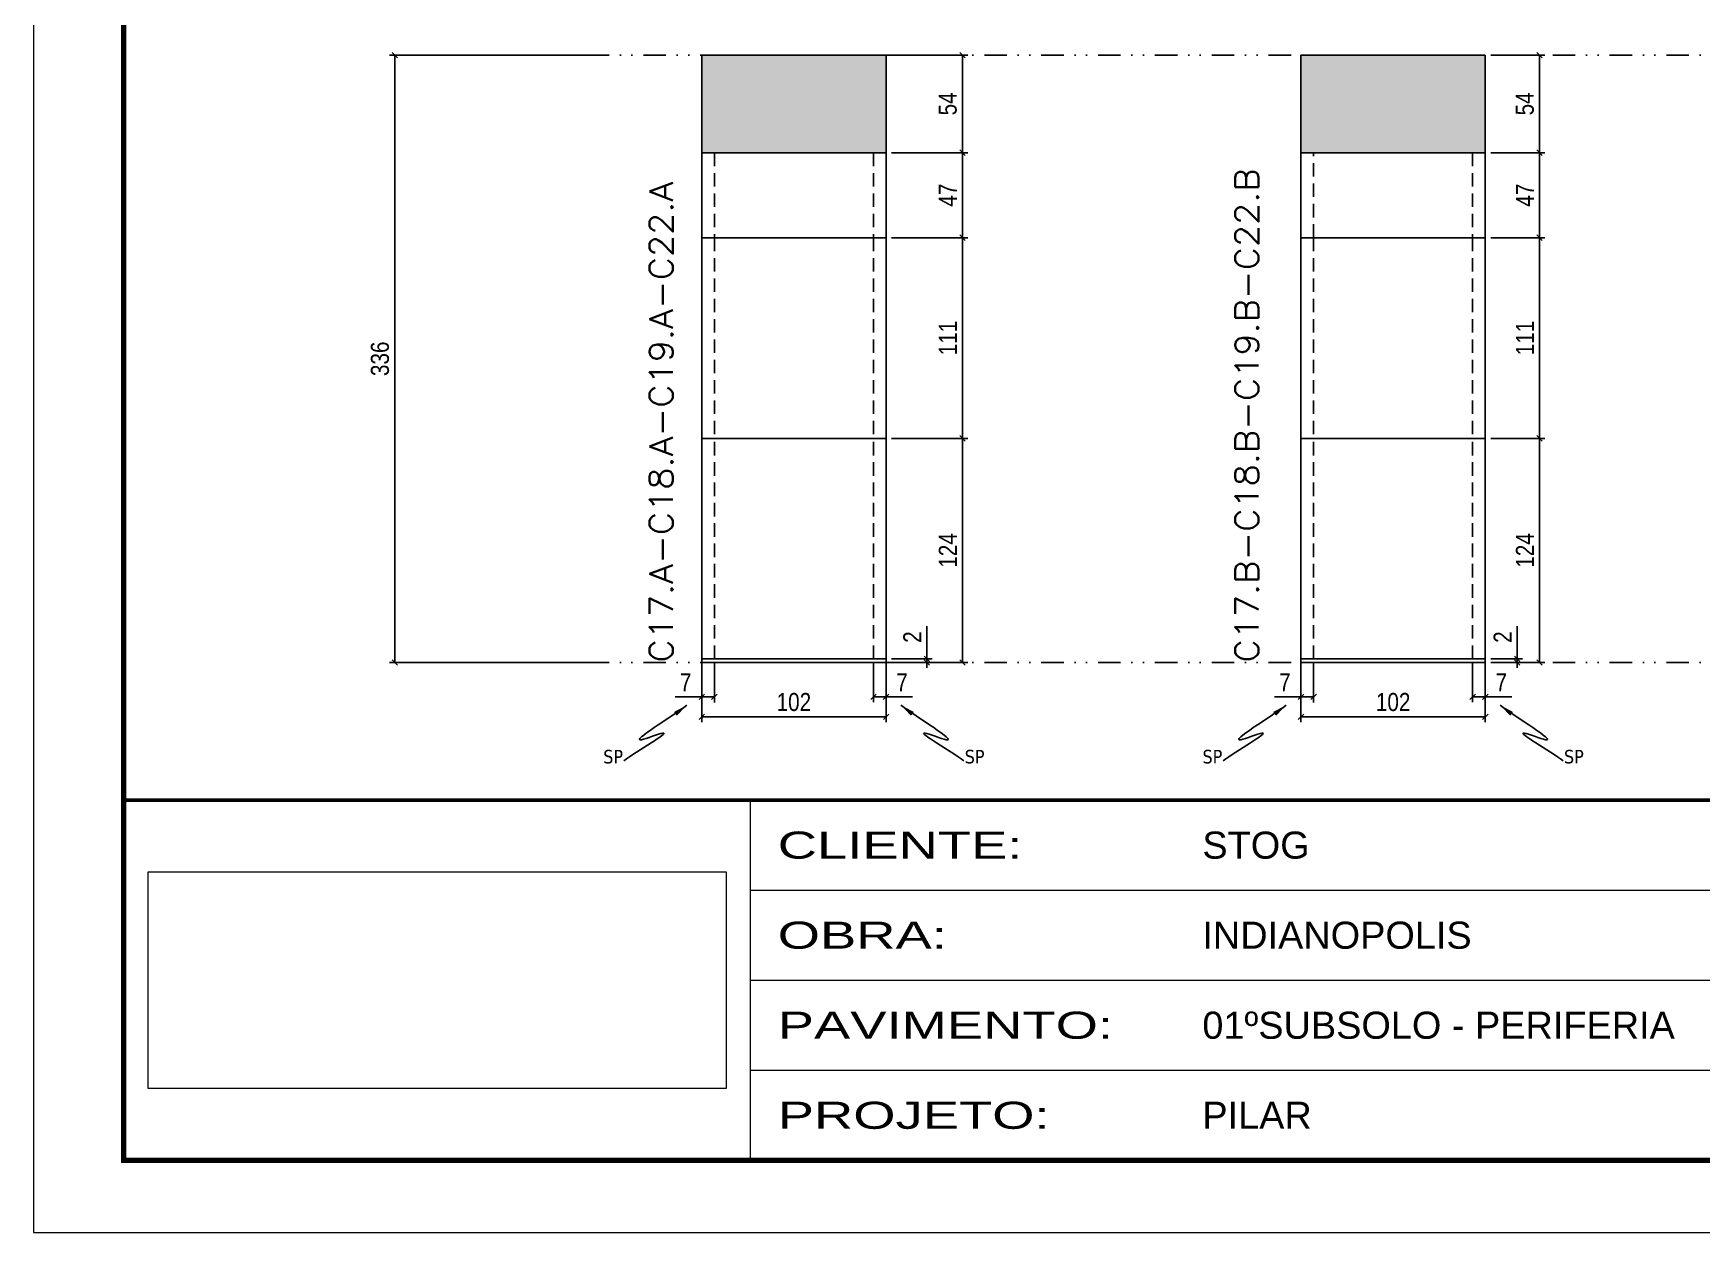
# Model space of a CAD drawing. Extents: x 71 to 6311, y -2991 to 2643.
# Drawn here: x 4826 to 5750, y -691 to -28 of the extents above; entities that cross this region are included whole.
import ezdxf
from ezdxf.enums import TextEntityAlignment as Align

# ---------------------------------------------------------------- set-up
doc = ezdxf.new("R2010")
doc.units = 0
for name, pattern in [('CONTINUO', [0]), ('DIVIDE2', [0.625, 0.25, -0.125, 0, -0.125, 0, -0.125]), ('HIDDEN', [0.375, 0.25, -0.125])]:
    doc.linetypes.add(name, pattern=pattern)
for name, color, linetype in [('00 - FELIPE', 2, 'Continuous'), ('COTA', 241, 'Continuous'), ('Nível', 160, 'Continuous'), ('Painéis', 200, 'Continuous'), ('SARR_2.2x7', 40, 'Continuous'), ('TEXTO', 3, 'Continuous')]:
    doc.layers.add(name, color=color, linetype=linetype)
doc.layers.add('Folhas', color=255, linetype='Continuous', lineweight=9)
doc.layers.add('Texto Seção', color=7, linetype='Continuous', lineweight=15)
doc.styles.add('ARIAL', font='arial.ttf')
doc.styles.add('COTA TECNICA', font='techl___.ttf', dxfattribs={"height": 10})
doc.styles.add('REGUA-120', font='ROMANS.shx', dxfattribs={"height": 15})
doc.styles.get("Standard").update_dxf_attribs({"font": 'arial.ttf'})
doc.styles.add('Tecnologia', font='')
doc.styles.get('Tecnologia').set_extended_font_data('Forgotten Futurist')
doc.dimstyles.new('PAINEL', dxfattribs={"dimtxt": 10, "dimasz": 3, "dimexe": 3, "dimexo": 3, "dimgap": 3, "dimtad": 1, "dimdec": 1, "dimzin": 12, "dimdsep": 46, "dimtxsty": 'COTA TECNICA', "dimblk1": 'OBLIQUE', "dimblk2": 'OBLIQUE', "dimsah": 1, "dimcen": 0.9, "dimclrd": 4, "dimclre": 4, "dimclrt": 240, "dimadec": 1, "dimazin": 3, "dimtfac": 1, "dimtdec": 1, "dimtmove": 0, "dimatfit": 3, "dimfxl": 1, "dimtolj": 1, "dimtzin": 12, "dimarcsym": 0})
doc.dimstyles.new('PAINEL-NOVA', dxfattribs={"dimtxt": 10, "dimasz": 3, "dimexe": 3, "dimexo": 3, "dimgap": 3, "dimtad": 1, "dimdec": 1, "dimzin": 12, "dimdsep": 46, "dimtxsty": 'COTA TECNICA', "dimblk1": 'OBLIQUE', "dimblk2": 'OBLIQUE', "dimsah": 1, "dimcen": 0.9, "dimclrd": 4, "dimclre": 4, "dimclrt": 240, "dimadec": 1, "dimazin": 3, "dimtfac": 1, "dimtdec": 1, "dimtix": 1, "dimtmove": 0, "dimatfit": 3, "dimfxl": 1, "dimtolj": 1, "dimtzin": 12, "dimarcsym": 0})
doc.dimstyles.get("Standard").update_dxf_attribs({"dimtxt": 0.18, "dimasz": 0.18, "dimexe": 0.18, "dimexo": 0.0625, "dimgap": 0.09, "dimtad": 0, "dimtih": 1, "dimtoh": 1, "dimdec": 4, "dimzin": 0, "dimdsep": 46, "dimtxsty": 'Standard', "dimcen": 0.09, "dimadec": 0, "dimazin": 0, "dimtfac": 1, "dimtdec": 4, "dimtofl": 0, "dimtmove": 0, "dimatfit": 3, "dimfxl": 1, "dimtolj": 1, "dimtzin": 0, "dimarcsym": 0})
picture_1 = doc.add_image_def('image1.jpg', size_in_pixel=(1600, 599))

# ---------------------------------------------------------------- blocks, each defined once
blk = doc.blocks.new('9999999999')
at = {"color": 30, "linetype": 'CONTINUO'}
for p, q in [((396.92, 40), (396.92, 239.24)), ((396.92, 189.43), (1455.46, 189.43)), ((396.92, 139.62), (1455.46, 139.62)), ((396.92, 89.81), (1330.41, 89.81))]:
    blk.add_line(p, q, dxfattribs=at)
at = {"color": 30, "linetype": 'CONTINUO', "const_width": 2}
blk.add_lwpolyline([(1455.46, 97.01), (1455.46, 239.24), (50, 239.24), (50, 40), (1396.18, 40)], dxfattribs=at)
at = {"layer": 'Folhas'}
blk.add_lwpolyline([(0, 0), (1485, 0), (1485, 1050), (0, 1050)], close=True, dxfattribs=at)
at = {"layer": 'Folhas', "color": 30, "const_width": 3}
blk.add_lwpolyline([(1396.18, 1010), (50, 1010), (50, 40), (1396.18, 40)], dxfattribs=at)
at = {"layer": 'TEXTO', "color": 7, "style": 'Tecnologia', "width": 1.5}
for s, p in [('CLIENTE:', (411.92, 214.34)), ('OBRA:', (411.92, 164.53)), ('PAVIMENTO:', (411.92, 114.72)), ('PROJETO:', (411.92, 64.91))]:
    blk.add_text(s, height=15, dxfattribs=at).set_placement(p, align=Align.MIDDLE_LEFT)
at = {"layer": 'TEXTO', "color": 7, "linetype": 'Continuous', "ltscale": 5, "style": 'ARIAL'}
for s, p in [('STOG', (646.92, 214.34)), ('INDIANOPOLIS', (646.92, 164.53)), ('01ºSUBSOLO - PERIFERIA', (646.92, 114.72)), ('PILAR', (646.92, 64.91))]:
    blk.add_text(s, height=15, dxfattribs=at).set_placement(p, align=Align.MIDDLE_LEFT)
image = blk.add_image(picture_1, insert=(63.46, 79.72), size_in_units=(320, 119.8))
image.dxf.flags = 7
blk = doc.blocks.new('_Oblique')
at = {"color": 0, "linetype": 'ByBlock', "lineweight": -2}
blk.add_line((-0.5, -0.5), (0.5, 0.5), dxfattribs=at)
blk = doc.blocks.new('*D192')
at = {"layer": 'COTA', "color": 4, "linetype": 'Continuous', "lineweight": -2, "ltscale": 30, "transparency": 16777216}
for p, q in [((5139.07, -40.16), (5023.53, -40.16)), ((5026.53, -376.16), (5026.53, -40.16)), ((5139.07, -376.16), (5023.53, -376.16))]:
    blk.add_line(p, q, dxfattribs=at)
at = {"layer": 'Defpoints', "color": 0, "linetype": 'Continuous', "ltscale": 30, "transparency": 16777216}
for p in [(5026.53, -40.16), (5142.07, -40.16), (5142.07, -376.16)]:
    blk.add_point(p, dxfattribs=at)
at = {"layer": 'COTA', "color": 4, "linetype": 'Continuous', "lineweight": -2, "ltscale": 30, "transparency": 16777216, "xscale": 3, "yscale": 3, "zscale": 3}
for p, rotation in [((5026.53, -40.16), 90), ((5026.53, -376.16), 270)]:
    blk.add_blockref('_Oblique', p, dxfattribs=dict(at, rotation=rotation))
at = {"layer": 'COTA', "color": 240, "linetype": 'Continuous', "ltscale": 30, "transparency": 16777216, "insert": (5018.31, -208.16), "char_height": 10, "attachment_point": 5, "rotation": 90, "style": 'COTA TECNICA'}
blk.add_mtext('\\A1;336', dxfattribs=at)
blk = doc.blocks.new('*D197')
at = {"layer": 'COTA', "color": 4, "linetype": 'Continuous', "lineweight": -2, "ltscale": 30, "transparency": 16777216}
for p, q in [((5320.86, -374.16), (5320.86, -356.05)), ((5301.34, -374.16), (5323.86, -374.16)), ((5301.34, -376.16), (5323.86, -376.16)), ((5320.86, -376.16), (5320.86, -374.16)), ((5320.86, -376.16), (5320.86, -379.16))]:
    blk.add_line(p, q, dxfattribs=at)
at = {"layer": 'Defpoints', "color": 0, "linetype": 'Continuous', "ltscale": 30, "transparency": 16777216}
for p in [(5298.34, -374.16), (5298.34, -376.16), (5320.86, -374.16)]:
    blk.add_point(p, dxfattribs=at)
at = {"layer": 'COTA', "color": 4, "linetype": 'Continuous', "lineweight": -2, "ltscale": 30, "transparency": 16777216, "xscale": 3, "yscale": 3, "zscale": 3}
for p, rotation in [((5320.86, -374.16), 270), ((5320.86, -376.16), 90)]:
    blk.add_blockref('_Oblique', p, dxfattribs=dict(at, rotation=rotation))
at = {"layer": 'COTA', "color": 240, "linetype": 'Continuous', "ltscale": 30, "transparency": 16777216, "insert": (5312.86, -362.1), "char_height": 10, "attachment_point": 5, "rotation": 90, "style": 'COTA TECNICA'}
blk.add_mtext('\\A1;2', dxfattribs=at)
blk = doc.blocks.new('*D198')
at = {"layer": 'COTA', "color": 4, "linetype": 'Continuous', "lineweight": -2, "ltscale": 30, "transparency": 16777216}
for p, q in [((5301.34, -141.16), (5343.6, -141.16)), ((5340.6, -252.16), (5340.6, -141.16)), ((5301.34, -252.16), (5343.6, -252.16))]:
    blk.add_line(p, q, dxfattribs=at)
at = {"layer": 'Defpoints', "color": 0, "linetype": 'Continuous', "ltscale": 30, "transparency": 16777216}
for p in [(5298.34, -141.16), (5340.6, -141.16), (5298.34, -252.16)]:
    blk.add_point(p, dxfattribs=at)
at = {"layer": 'COTA', "color": 4, "linetype": 'Continuous', "lineweight": -2, "ltscale": 30, "transparency": 16777216, "xscale": 3, "yscale": 3, "zscale": 3}
for p, rotation in [((5340.6, -141.16), 90), ((5340.6, -252.16), 270)]:
    blk.add_blockref('_Oblique', p, dxfattribs=dict(at, rotation=rotation))
at = {"layer": 'COTA', "color": 240, "linetype": 'Continuous', "ltscale": 30, "transparency": 16777216, "insert": (5332.54, -196.66), "char_height": 10, "attachment_point": 5, "rotation": 90, "style": 'COTA TECNICA'}
blk.add_mtext('\\A1;111', dxfattribs=at)
blk = doc.blocks.new('*D199')
at = {"layer": 'COTA', "color": 4, "linetype": 'Continuous', "lineweight": -2, "ltscale": 30, "transparency": 16777216}
for p, q in [((5301.34, -94.16), (5343.6, -94.16)), ((5340.6, -141.16), (5340.6, -94.16)), ((5301.34, -141.16), (5343.6, -141.16))]:
    blk.add_line(p, q, dxfattribs=at)
at = {"layer": 'Defpoints', "color": 0, "linetype": 'Continuous', "ltscale": 30, "transparency": 16777216}
for p in [(5298.34, -94.16), (5340.6, -94.16), (5298.34, -141.16)]:
    blk.add_point(p, dxfattribs=at)
at = {"layer": 'COTA', "color": 4, "linetype": 'Continuous', "lineweight": -2, "ltscale": 30, "transparency": 16777216, "xscale": 3, "yscale": 3, "zscale": 3}
for p, rotation in [((5340.6, -94.16), 90), ((5340.6, -141.16), 270)]:
    blk.add_blockref('_Oblique', p, dxfattribs=dict(at, rotation=rotation))
at = {"layer": 'COTA', "color": 240, "linetype": 'Continuous', "ltscale": 30, "transparency": 16777216, "insert": (5332.53, -117.66), "char_height": 10, "attachment_point": 5, "rotation": 90, "style": 'COTA TECNICA'}
blk.add_mtext('\\A1;47', dxfattribs=at)
blk = doc.blocks.new('*D200')
at = {"layer": 'COTA', "color": 4, "linetype": 'Continuous', "lineweight": -2, "ltscale": 30, "transparency": 16777216}
for p, q in [((5301.34, -40.16), (5343.6, -40.16)), ((5340.6, -94.16), (5340.6, -40.16)), ((5301.34, -94.16), (5343.6, -94.16))]:
    blk.add_line(p, q, dxfattribs=at)
at = {"layer": 'Defpoints', "color": 0, "linetype": 'Continuous', "ltscale": 30, "transparency": 16777216}
for p in [(5298.34, -40.16), (5340.6, -40.16), (5298.34, -94.16)]:
    blk.add_point(p, dxfattribs=at)
at = {"layer": 'COTA', "color": 4, "linetype": 'Continuous', "lineweight": -2, "ltscale": 30, "transparency": 16777216, "xscale": 3, "yscale": 3, "zscale": 3}
for p, rotation in [((5340.6, -40.16), 90), ((5340.6, -94.16), 270)]:
    blk.add_blockref('_Oblique', p, dxfattribs=dict(at, rotation=rotation))
at = {"layer": 'COTA', "color": 240, "linetype": 'Continuous', "ltscale": 30, "transparency": 16777216, "insert": (5332.49, -67.16), "char_height": 10, "attachment_point": 5, "rotation": 90, "style": 'COTA TECNICA'}
blk.add_mtext('\\A1;54', dxfattribs=at)
blk = doc.blocks.new('*D201')
at = {"layer": 'COTA', "color": 4, "linetype": 'Continuous', "lineweight": -2, "ltscale": 30, "transparency": 16777216}
for p, q in [((5301.34, -252.16), (5343.6, -252.16)), ((5340.6, -376.16), (5340.6, -252.16)), ((5301.34, -376.16), (5343.6, -376.16))]:
    blk.add_line(p, q, dxfattribs=at)
at = {"layer": 'Defpoints', "color": 0, "linetype": 'Continuous', "ltscale": 30, "transparency": 16777216}
for p in [(5298.34, -252.16), (5340.6, -252.16), (5298.34, -376.16)]:
    blk.add_point(p, dxfattribs=at)
at = {"layer": 'COTA', "color": 4, "linetype": 'Continuous', "lineweight": -2, "ltscale": 30, "transparency": 16777216, "xscale": 3, "yscale": 3, "zscale": 3}
for p, rotation in [((5340.6, -252.16), 90), ((5340.6, -376.16), 270)]:
    blk.add_blockref('_Oblique', p, dxfattribs=dict(at, rotation=rotation))
at = {"layer": 'COTA', "color": 240, "linetype": 'Continuous', "ltscale": 30, "transparency": 16777216, "insert": (5332.53, -314.16), "char_height": 10, "attachment_point": 5, "rotation": 90, "style": 'COTA TECNICA'}
blk.add_mtext('\\A1;124', dxfattribs=at)
blk = doc.blocks.new('*D202')
at = {"layer": 'COTA', "color": 4, "linetype": 'Continuous', "lineweight": -2, "ltscale": 30, "transparency": 16777216}
for p, q in [((5196.34, -379.16), (5196.34, -409.16)), ((5298.34, -379.16), (5298.34, -409.16)), ((5196.34, -406.16), (5298.34, -406.16))]:
    blk.add_line(p, q, dxfattribs=at)
at = {"layer": 'Defpoints', "color": 0, "linetype": 'Continuous', "ltscale": 30, "transparency": 16777216}
for p in [(5196.34, -376.16), (5298.34, -376.16), (5298.34, -406.16)]:
    blk.add_point(p, dxfattribs=at)
at = {"layer": 'COTA', "color": 4, "linetype": 'Continuous', "lineweight": -2, "ltscale": 30, "transparency": 16777216, "xscale": 3, "yscale": 3, "zscale": 3, "rotation": 180}
blk.add_blockref('_Oblique', (5196.34, -406.16), dxfattribs=at)
at = {"layer": 'COTA', "color": 4, "linetype": 'Continuous', "lineweight": -2, "ltscale": 30, "transparency": 16777216, "xscale": 3, "yscale": 3, "zscale": 3}
blk.add_blockref('_Oblique', (5298.34, -406.16), dxfattribs=at)
at = {"layer": 'COTA', "color": 240, "linetype": 'Continuous', "ltscale": 30, "transparency": 16777216, "insert": (5247.34, -398.05), "char_height": 10, "attachment_point": 5, "style": 'COTA TECNICA'}
blk.add_mtext('\\A1;102', dxfattribs=at)
blk = doc.blocks.new('*D149')
at = {"layer": 'COTA', "color": 4, "linetype": 'ByBlock', "lineweight": -2, "transparency": 16777216}
for p, q in [((4967.62, 7361.82), (4967.62, 7339.8)), ((4974.62, 7361.82), (4974.62, 7339.8)), ((4967.62, 7342.8), (4952.89, 7342.8)), ((4974.62, 7342.8), (4967.62, 7342.8))]:
    blk.add_line(p, q, dxfattribs=at)
at = {"layer": 'Defpoints', "color": 0, "linetype": 'ByBlock', "transparency": 16777216}
for p in [(4967.62, 7364.82), (4974.62, 7364.82), (4967.62, 7342.8)]:
    blk.add_point(p, dxfattribs=at)
at = {"layer": 'COTA', "color": 4, "linetype": 'ByBlock', "lineweight": -2, "transparency": 16777216, "xscale": 3, "yscale": 3, "zscale": 3, "rotation": 180}
blk.add_blockref('_Oblique', (4967.62, 7342.8), dxfattribs=at)
at = {"layer": 'COTA', "color": 4, "linetype": 'ByBlock', "lineweight": -2, "transparency": 16777216, "xscale": 3, "yscale": 3, "zscale": 3}
blk.add_blockref('_Oblique', (4974.62, 7342.8), dxfattribs=at)
at = {"layer": 'COTA', "color": 240, "linetype": 'ByBlock', "transparency": 16777216, "insert": (4958.75, 7350.87), "char_height": 10, "attachment_point": 5, "style": 'COTA TECNICA'}
blk.add_mtext('\\A1;7', dxfattribs=at)
blk = doc.blocks.new('*D151')
at = {"layer": 'COTA', "color": 4, "linetype": 'ByBlock', "lineweight": -2, "transparency": 16777216}
for p, q in [((131596.05, 29930.75), (131596.05, 29908.67)), ((131603.05, 29930.68), (131603.05, 29908.67)), ((131596.05, 29911.67), (131603.05, 29911.67)), ((131603.05, 29911.67), (131617.78, 29911.67))]:
    blk.add_line(p, q, dxfattribs=at)
at = {"layer": 'Defpoints', "color": 0, "linetype": 'ByBlock', "transparency": 16777216}
for p in [(131596.05, 29933.75), (131603.05, 29933.68), (131603.05, 29911.67)]:
    blk.add_point(p, dxfattribs=at)
at = {"layer": 'COTA', "color": 4, "linetype": 'ByBlock', "lineweight": -2, "transparency": 16777216, "xscale": 3, "yscale": 3, "zscale": 3, "rotation": 180}
blk.add_blockref('_Oblique', (131596.05, 29911.67), dxfattribs=at)
at = {"layer": 'COTA', "color": 4, "linetype": 'ByBlock', "lineweight": -2, "transparency": 16777216, "xscale": 3, "yscale": 3, "zscale": 3}
blk.add_blockref('_Oblique', (131603.05, 29911.67), dxfattribs=at)
at = {"layer": 'COTA', "color": 240, "linetype": 'ByBlock', "transparency": 16777216, "insert": (131611.91, 29919.74), "char_height": 10, "attachment_point": 5, "style": 'COTA TECNICA'}
blk.add_mtext('\\A1;7', dxfattribs=at)
blk = doc.blocks.new('*D203')
at = {"layer": 'COTA', "color": 4, "linetype": 'Continuous', "lineweight": -2, "ltscale": 30, "transparency": 16777216}
for p, q in [((5647.56, -374.16), (5647.56, -356.05)), ((5632.96, -374.16), (5650.56, -374.16)), ((5632.96, -376.16), (5650.56, -376.16)), ((5647.56, -376.16), (5647.56, -374.16)), ((5647.56, -376.16), (5647.56, -379.16))]:
    blk.add_line(p, q, dxfattribs=at)
at = {"layer": 'Defpoints', "color": 0, "linetype": 'Continuous', "ltscale": 30, "transparency": 16777216}
for p in [(5629.96, -374.16), (5629.96, -376.16), (5647.56, -374.16)]:
    blk.add_point(p, dxfattribs=at)
at = {"layer": 'COTA', "color": 4, "linetype": 'Continuous', "lineweight": -2, "ltscale": 30, "transparency": 16777216, "xscale": 3, "yscale": 3, "zscale": 3}
for p, rotation in [((5647.56, -374.16), 270), ((5647.56, -376.16), 90)]:
    blk.add_blockref('_Oblique', p, dxfattribs=dict(at, rotation=rotation))
at = {"layer": 'COTA', "color": 240, "linetype": 'Continuous', "ltscale": 30, "transparency": 16777216, "insert": (5639.56, -362.1), "char_height": 10, "attachment_point": 5, "rotation": 90, "style": 'COTA TECNICA'}
blk.add_mtext('\\A1;2', dxfattribs=at)
blk = doc.blocks.new('*D204')
at = {"layer": 'COTA', "color": 4, "linetype": 'Continuous', "lineweight": -2, "ltscale": 30, "transparency": 16777216}
for p, q in [((5632.96, -141.16), (5662.96, -141.16)), ((5659.96, -252.16), (5659.96, -141.16)), ((5632.96, -252.16), (5662.96, -252.16))]:
    blk.add_line(p, q, dxfattribs=at)
at = {"layer": 'Defpoints', "color": 0, "linetype": 'Continuous', "ltscale": 30, "transparency": 16777216}
for p in [(5629.96, -141.16), (5659.96, -141.16), (5629.96, -252.16)]:
    blk.add_point(p, dxfattribs=at)
at = {"layer": 'COTA', "color": 4, "linetype": 'Continuous', "lineweight": -2, "ltscale": 30, "transparency": 16777216, "xscale": 3, "yscale": 3, "zscale": 3}
for p, rotation in [((5659.96, -141.16), 90), ((5659.96, -252.16), 270)]:
    blk.add_blockref('_Oblique', p, dxfattribs=dict(at, rotation=rotation))
at = {"layer": 'COTA', "color": 240, "linetype": 'Continuous', "ltscale": 30, "transparency": 16777216, "insert": (5651.91, -196.66), "char_height": 10, "attachment_point": 5, "rotation": 90, "style": 'COTA TECNICA'}
blk.add_mtext('\\A1;111', dxfattribs=at)
blk = doc.blocks.new('*D205')
at = {"layer": 'COTA', "color": 4, "linetype": 'Continuous', "lineweight": -2, "ltscale": 30, "transparency": 16777216}
for p, q in [((5632.96, -40.16), (5662.96, -40.16)), ((5659.96, -94.16), (5659.96, -40.16)), ((5632.96, -94.16), (5662.96, -94.16))]:
    blk.add_line(p, q, dxfattribs=at)
at = {"layer": 'Defpoints', "color": 0, "linetype": 'Continuous', "ltscale": 30, "transparency": 16777216}
for p in [(5629.96, -40.16), (5659.96, -40.16), (5629.96, -94.16)]:
    blk.add_point(p, dxfattribs=at)
at = {"layer": 'COTA', "color": 4, "linetype": 'Continuous', "lineweight": -2, "ltscale": 30, "transparency": 16777216, "xscale": 3, "yscale": 3, "zscale": 3}
for p, rotation in [((5659.96, -40.16), 90), ((5659.96, -94.16), 270)]:
    blk.add_blockref('_Oblique', p, dxfattribs=dict(at, rotation=rotation))
at = {"layer": 'COTA', "color": 240, "linetype": 'Continuous', "ltscale": 30, "transparency": 16777216, "insert": (5651.85, -67.16), "char_height": 10, "attachment_point": 5, "rotation": 90, "style": 'COTA TECNICA'}
blk.add_mtext('\\A1;54', dxfattribs=at)
blk = doc.blocks.new('*D206')
at = {"layer": 'COTA', "color": 4, "linetype": 'Continuous', "lineweight": -2, "ltscale": 30, "transparency": 16777216}
for p, q in [((5632.96, -252.16), (5662.96, -252.16)), ((5659.96, -376.16), (5659.96, -252.16)), ((5632.96, -376.16), (5662.96, -376.16))]:
    blk.add_line(p, q, dxfattribs=at)
at = {"layer": 'Defpoints', "color": 0, "linetype": 'Continuous', "ltscale": 30, "transparency": 16777216}
for p in [(5629.96, -252.16), (5659.96, -252.16), (5629.96, -376.16)]:
    blk.add_point(p, dxfattribs=at)
at = {"layer": 'COTA', "color": 4, "linetype": 'Continuous', "lineweight": -2, "ltscale": 30, "transparency": 16777216, "xscale": 3, "yscale": 3, "zscale": 3}
for p, rotation in [((5659.96, -252.16), 90), ((5659.96, -376.16), 270)]:
    blk.add_blockref('_Oblique', p, dxfattribs=dict(at, rotation=rotation))
at = {"layer": 'COTA', "color": 240, "linetype": 'Continuous', "ltscale": 30, "transparency": 16777216, "insert": (5651.89, -314.16), "char_height": 10, "attachment_point": 5, "rotation": 90, "style": 'COTA TECNICA'}
blk.add_mtext('\\A1;124', dxfattribs=at)
blk = doc.blocks.new('*D207')
at = {"layer": 'COTA', "color": 4, "linetype": 'Continuous', "lineweight": -2, "ltscale": 30, "transparency": 16777216}
for p, q in [((5527.96, -379.16), (5527.96, -409.16)), ((5629.96, -379.16), (5629.96, -409.16)), ((5527.96, -406.16), (5629.96, -406.16))]:
    blk.add_line(p, q, dxfattribs=at)
at = {"layer": 'Defpoints', "color": 0, "linetype": 'Continuous', "ltscale": 30, "transparency": 16777216}
for p in [(5527.96, -376.16), (5629.96, -376.16), (5629.96, -406.16)]:
    blk.add_point(p, dxfattribs=at)
at = {"layer": 'COTA', "color": 4, "linetype": 'Continuous', "lineweight": -2, "ltscale": 30, "transparency": 16777216, "xscale": 3, "yscale": 3, "zscale": 3, "rotation": 180}
blk.add_blockref('_Oblique', (5527.96, -406.16), dxfattribs=at)
at = {"layer": 'COTA', "color": 4, "linetype": 'Continuous', "lineweight": -2, "ltscale": 30, "transparency": 16777216, "xscale": 3, "yscale": 3, "zscale": 3}
blk.add_blockref('_Oblique', (5629.96, -406.16), dxfattribs=at)
at = {"layer": 'COTA', "color": 240, "linetype": 'Continuous', "ltscale": 30, "transparency": 16777216, "insert": (5578.96, -398.05), "char_height": 10, "attachment_point": 5, "style": 'COTA TECNICA'}
blk.add_mtext('\\A1;102', dxfattribs=at)
blk = doc.blocks.new('*D418')
at = {"layer": '00 - FELIPE', "color": 4, "lineweight": -2, "transparency": 16777216}
for p, q in [((5632.96, -94.16), (5662.96, -94.16)), ((5659.96, -141.16), (5659.96, -94.16)), ((5632.96, -141.16), (5662.96, -141.16))]:
    blk.add_line(p, q, dxfattribs=at)
at = {"layer": 'Defpoints', "color": 0, "transparency": 16777216}
for p in [(5629.96, -94.16), (5659.96, -94.16), (5629.96, -141.16)]:
    blk.add_point(p, dxfattribs=at)
at = {"layer": '00 - FELIPE', "color": 4, "lineweight": -2, "transparency": 16777216, "xscale": 3, "yscale": 3, "zscale": 3}
for p, rotation in [((5659.96, -94.16), 90), ((5659.96, -141.16), 270)]:
    blk.add_blockref('_Oblique', p, dxfattribs=dict(at, rotation=rotation))
at = {"layer": '00 - FELIPE', "color": 240, "transparency": 16777216, "insert": (5651.89, -117.66), "char_height": 10, "attachment_point": 5, "rotation": 90, "style": 'COTA TECNICA'}
blk.add_mtext('\\A1;47', dxfattribs=at)
blk = doc.blocks.new('SLIPTEE')
at = {"layer": 'TEXTO', "color": 0, "insert": (-49.02, -55.13), "char_height": 7.5, "attachment_point": 5}
blk.add_mtext('\\fTahoma|b0|i0|c0|p34;\\C4;SP', dxfattribs=at)
at = {"layer": 'COTA', "linetype": 'ByBlock'}
dim = blk.add_linear_dim(base=(0, -22.02), p1=(7, 0), p2=(0, 0), dimstyle='PAINEL-NOVA', override={"dimarcsym": 1}, dxfattribs=at)
dim.commit()
dim.dimension.update_dxf_attribs({"geometry": '*D149', "text_midpoint": (-8.87, -13.94), "insert": (-4967.62, -7364.82)})
at = {"layer": 'COTA', "path_type": 1}
blk.add_leader([(-8.21, -26.55), (-33.31, -45.71), (-21.61, -42.03), (-43.08, -57.3)], dimstyle='Standard', override={"dimasz": 8}, dxfattribs=at)
blk = doc.blocks.new('sliptD')
at = {"layer": 'TEXTO', "color": 0, "insert": (49.02, -55.13), "char_height": 7.5, "attachment_point": 5}
blk.add_mtext('\\fTahoma|b0|i0|c0|p34;\\C4;SP', dxfattribs=at)
at = {"layer": 'COTA', "linetype": 'ByBlock'}
dim = blk.add_linear_dim(base=(0, -22.02), p1=(-7, 0.07), p2=(0, 0), dimstyle='PAINEL-NOVA', override={"dimarcsym": 1}, dxfattribs=at)
dim.commit()
dim.dimension.update_dxf_attribs({"geometry": '*D151', "text_midpoint": (8.87, -13.94), "insert": (-131603.05, -29933.68)})
at = {"layer": 'COTA', "path_type": 1}
blk.add_leader([(8.21, -26.55), (33.31, -45.71), (21.61, -42.03), (43.08, -57.3)], dimstyle='Standard', override={"dimasz": 8}, dxfattribs=at)
blk = doc.blocks.new('SLIPTDD')
at = {"layer": 'COTA', "linetype": 'ByBlock'}
blk.add_blockref('sliptD', (0, 0), dxfattribs=at)

msp = doc.modelspace()

# ---------------------------------------------------------------- hatches: boundary and pattern name
at = {"layer": 'COTA', "linetype": 'Continuous', "ltscale": 30}
h = msp.add_hatch(dxfattribs=at)
h.set_pattern_fill('AR-CONC', color=256, scale=0.05, angle=1)
h.set_pattern_definition([(51, (-334.813, -13617.656), (9.121755, -0.637855), [0.9525, -10.4775]), (356, (-334.813, -13617.656), (-1.928623, 9.520633), [0.762, -8.382029]), (101.451445, (-334.0525, -13617.709), (7.193132, 8.882778), [0.8095004, -8.904512]), (47.1842, (-334.857, -13615.116), (13.588575, -1.865247), [1.42875, -15.71625]), (97.63556, (-333.725, -13615.272), (11.65249, 12.576586), [1.214251, -13.35678]), (352.18415, (-334.857, -13615.116), (11.65249, 12.576586), [1.142998, -12.572987]), (22, (-333.576, -13615.729), (7.6688037, -4.9801793), [0.9525, -10.4775]), (327, (-333.576, -13615.729), (2.9289046, 9.2619254), [0.762, -8.382]), (72.451445, (-332.937, -13616.144), (10.5977083, 4.281746), [0.8095004, -8.904497]), (38.5, (-334.8127, -13617.6557), (0.0806222, 4.2298032), [0, -8.2804, 0, -8.509, 0, -8.41375]), (8.5, (-334.8127, -13617.6557), (3.2530547, 5.066574), [0, -4.8514, 0, -8.0899, 0, -3.20675]), (328.5, (-337.6443, -13617.705), (6.7834962, -0.1680745), [0, -3.175, 0, -9.906, 0, -13.1445]), (318.5, (-338.914, -13617.7273), (7.3831434, 1.4003915), [0, -4.1275, 0, -6.5786, 0, -9.3345])])
h.paths.add_polyline_path([(5298.337, -40.157), (5196.337, -40.157), (5196.337, -94.157), (5230.337, -94.157), (5298.337, -94.157)])
h.paths.add_polyline_path([(5629.964, -40.157), (5527.964, -40.157), (5527.964, -94.157), (5595.964, -94.157), (5629.964, -94.157)])

# ---------------------------------------------------------------- linework, layer by layer
for p, q in [((5196.337, -40.157), (5196.337, -94.157)), ((5196.337, -40.157), (5298.337, -40.157)), ((5629.964, -40.157), (5629.964, -94.157))]:
    msp.add_line(p, q, dxfattribs=at)
for points in [[(5298.337, -94.157), (5298.337, -94.157), (5298.337, -40.157)], [(5629.964, -40.157), (5527.964, -40.157), (5527.964, -94.157), (5595.964, -94.157)]]:
    msp.add_lwpolyline(points, dxfattribs=at)
at = {"layer": 'Nível', "color": 4, "linetype": 'DIVIDE2', "ltscale": 50}
for p, q in [((5101.165, -40.157), (6281.927, -40.157)), ((5101.165, -376.157), (6281.927, -376.157))]:
    msp.add_line(p, q, dxfattribs=at)
at = {"layer": 'Painéis', "linetype": 'Continuous', "ltscale": 30}
for p, q in [((5196.337, -94.157), (5196.337, -376.157)), ((5527.964, -94.157), (5527.964, -376.157))]:
    msp.add_line(p, q, dxfattribs=at)
for points in [[(5196.337, -94.157), (5230.337, -94.157)], [(5196.337, -94.157), (5230.337, -94.157)], [(5298.337, -94.157), (5230.337, -94.157)], [(5298.337, -376.157), (5298.337, -94.157)], [(5595.964, -94.157), (5527.964, -94.157)], [(5595.964, -94.157), (5629.964, -94.157)], [(5595.964, -94.157), (5629.964, -94.157)], [(5629.964, -376.157), (5629.964, -94.157)], [(5196.337, -141.157), (5298.337, -141.157)], [(5629.964, -141.157), (5527.964, -141.157)], [(5196.337, -252.157), (5298.337, -252.157)], [(5527.964, -252.157), (5629.964, -252.157)], [(5298.337, -374.157), (5196.337, -374.157)], [(5196.337, -376.157), (5298.337, -376.157)], [(5629.964, -374.157), (5527.964, -374.157)], [(5527.964, -376.157), (5629.964, -376.157)]]:
    msp.add_lwpolyline(points, dxfattribs=at)
at = {"layer": 'SARR_2.2x7', "linetype": 'HIDDEN', "ltscale": 30}
for p, q in [((5203.337, -94.157), (5203.337, -141.157)), ((5291.337, -94.157), (5291.337, -141.157)), ((5534.964, -141.157), (5534.964, -94.157)), ((5622.964, -94.157), (5622.964, -141.157)), ((5203.337, -141.157), (5203.337, -252.157)), ((5291.337, -141.157), (5291.337, -252.157)), ((5534.964, -141.157), (5534.964, -252.157)), ((5622.964, -141.157), (5622.964, -252.157)), ((5203.337, -374.157), (5203.337, -252.157)), ((5291.337, -374.157), (5291.337, -252.157)), ((5534.964, -374.157), (5534.964, -252.157)), ((5622.964, -374.157), (5622.964, -252.157))]:
    msp.add_line(p, q, dxfattribs=at)

# ---------------------------------------------------------------- block references
at = {"layer": 'COTA', "linetype": 'Continuous', "ltscale": 30}
for name, p in [('SLIPTEE', (5196.337, -373.157)), ('SLIPTDD', (5298.337, -373.157)), ('SLIPTEE', (5527.964, -373.157)), ('SLIPTDD', (5629.964, -373.157))]:
    msp.add_blockref(name, p, dxfattribs=at)
at = {"layer": 'Folhas'}
msp.add_blockref('9999999999', (4826.471, -691.496), dxfattribs=at)

# ---------------------------------------------------------------- texts
at = {"layer": 'Texto Seção', "style": 'REGUA-120', "width": 1.1}
for s, p in [('C17.B-C18.B-C19.B-C22.B', (5504.529, -376.157)), ('C17.A-C18.A-C19.A-C22.A', (5180.415, -376.157))]:
    msp.add_text(s, height=13, rotation=90, dxfattribs=at).set_placement(p)

# ---------------------------------------------------------------- dimensions: what is measured, and where the dimension line sits
at = {"layer": '00 - FELIPE'}
dim = msp.add_linear_dim(base=(5659.964, -94.157), p1=(5629.964, -141.157), p2=(5629.964, -94.157), angle=90, dimstyle='PAINEL', dxfattribs=at)
dim.commit()
dim.dimension.update_dxf_attribs({"geometry": '*D418', "text_midpoint": (5651.891, -117.657)})
at = {"layer": 'COTA', "linetype": 'Continuous', "ltscale": 30}
for base, p1, p2, picture, middle in [((5026.531, -40.157), (5142.067, -376.157), (5142.067, -40.157), '*D192', (5018.312, -208.157)), ((5340.603, -40.157), (5298.337, -94.157), (5298.337, -40.157), '*D200', (5332.493, -67.157)), ((5659.964, -40.157), (5629.964, -94.157), (5629.964, -40.157), '*D205', (5651.855, -67.157)), ((5340.603, -94.157), (5298.337, -141.157), (5298.337, -94.157), '*D199', (5332.53, -117.657)), ((5340.603, -141.157), (5298.337, -252.157), (5298.337, -141.157), '*D198', (5332.544, -196.657)), ((5659.964, -141.157), (5629.964, -252.157), (5629.964, -141.157), '*D204', (5651.906, -196.657)), ((5340.603, -252.157), (5298.337, -376.157), (5298.337, -252.157), '*D201', (5332.53, -314.157)), ((5659.964, -252.157), (5629.964, -376.157), (5629.964, -252.157), '*D206', (5651.891, -314.157))]:
    dim = msp.add_linear_dim(base=base, p1=p1, p2=p2, angle=90, dimstyle='PAINEL-NOVA', dxfattribs=at)
    dim.commit()
    dim.dimension.update_dxf_attribs({"geometry": picture, "text_midpoint": middle})
for base, p1, p2, picture, middle in [((5320.861, -374.157), (5298.337, -376.157), (5298.337, -374.157), '*D197', (5320.861, -362.101)), ((5647.562, -374.157), (5629.964, -376.157), (5629.964, -374.157), '*D203', (5647.562, -362.101))]:
    dim = msp.add_linear_dim(base=base, p1=p1, p2=p2, angle=90, dimstyle='PAINEL-NOVA', dxfattribs=at)
    dim.commit()
    dim.dimension.update_dxf_attribs({"geometry": picture, "text_midpoint": middle, "dimtype": 160})
for base, p1, p2, picture, middle in [((5298.337, -406.157), (5196.337, -376.157), (5298.337, -376.157), '*D202', (5247.337, -398.054)), ((5629.964, -406.157), (5527.964, -376.157), (5629.964, -376.157), '*D207', (5578.964, -398.054))]:
    dim = msp.add_linear_dim(base=base, p1=p1, p2=p2, dimstyle='PAINEL-NOVA', dxfattribs=at)
    dim.commit()
    dim.dimension.update_dxf_attribs({"geometry": picture, "text_midpoint": middle})

doc.saveas('drawing.dxf')
